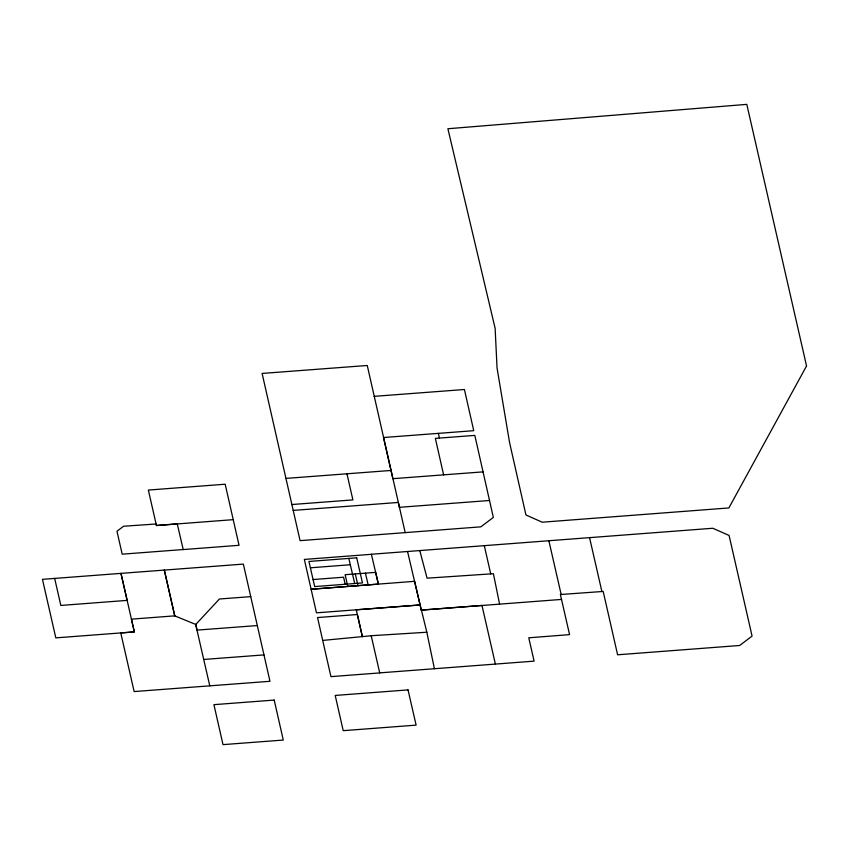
<?xml version="1.0" encoding="UTF-8"?>
<svg xmlns="http://www.w3.org/2000/svg" width="849" height="849" viewBox="0 0 849 849"><rect width="100%" height="100%" fill="white"/><g stroke="black" fill="none" stroke-linecap="round" stroke-linejoin="round"><path stroke-width="1.27" d="M195.769 624.45L219.413 599.012L250.742 596.635L269.971 681.291L134.142 691.564L120.77 632.94L134.344 631.9L120.972 573.372L42.45 579.347L55.822 637.875L134.344 631.9L131.415 619.154L174.714 615.854L195.769 624.45L197.053 630.107L257.321 625.554M362.385 636.612L357.418 614.517L317.537 617.552L322.705 640.422L371.289 635.752M405.196 532.641L367.256 365.484L262.108 373.433L300.079 540.654L480.842 526.836L493.343 517.434L474.814 435.399L435.367 438.381L443.603 474.856M371.459 554.301L304.345 559.427L316.465 612.84L420.159 604.955L426.835 632.24L434.412 668.725L534.106 661.138L528.768 637.801L569.573 634.628L560.382 594.523L603.193 591.445L617.605 654.791L739.638 645.495L752.076 636.103L729.079 535.443L712.81 528.258L371.374 554.259L378.421 584.112L311.095 589.248L414.535 581.332M310.394 567.801L350.319 564.755M313.079 579.538L343.58 577.214L345.193 584.261M407.573 551.521L421.263 610.102L481.977 605.454L495.381 664.067M374.165 396.345L464.424 389.511L473.742 430.687L383.504 437.511L392.875 478.687L483.049 471.874M285.954 478.401L391.102 470.452M291.865 504.529L352.897 499.902L346.954 473.795M293.234 510.408L398.319 502.449L399.454 507.362M233.22 519.662L225.187 484.217L148.352 490.064L156.439 525.51L177.271 523.886L183.214 549.579L239.047 545.302L233.22 519.662L156.439 525.51L156.004 524.003L123.604 526.231L116.971 531.241L122.192 554.185L183.129 549.536M399.37 507.32L489.523 500.496M419.788 550.598L427.068 578.18L493.407 573.712L499.583 604.138M421.263 610.102L561.507 599.426M203.749 659.461L263.997 654.897M379.641 672.875L434.412 668.725M426.835 632.24L371.204 635.721L379.726 672.917L330.94 676.632L322.705 640.422M414.62 581.363L420.159 604.955L356.262 609.784L362.3 636.57M348.833 558.419L354.702 583.528M378.314 584.112L375.619 572.375L345.118 574.709L347.814 586.447M365.452 573.149L368.148 584.887M355.285 573.924L357.981 585.672M589.556 537.65L601.888 591.53M548.868 540.749L561.168 594.47M484.301 545.674L490.733 573.903M438.349 433.372L439.421 438.073M195.684 624.418L209.777 685.854M164.356 570.104L174.798 615.896M164.271 570.072L174.714 615.854M54.665 578.434L60.841 605.443L127.148 600.381L120.972 573.372L243.345 564.097L250.742 596.635M806.55 365.972L728.877 507.946L542.214 522.199L525.945 514.982L509.559 442.52L497.047 368.031L495.126 328.308L447.89 128.74L746.802 104.363L806.55 365.972M356.707 557.814L308.94 561.465L314.692 586.585L362.459 582.934L356.707 557.814M274.206 700.075L213.927 704.659L223.011 744.637L283.279 740.052L274.206 700.075M408.04 689.897L335.206 695.437L343.208 730.671L416.106 725.131L408.04 689.897"/></g></svg>
